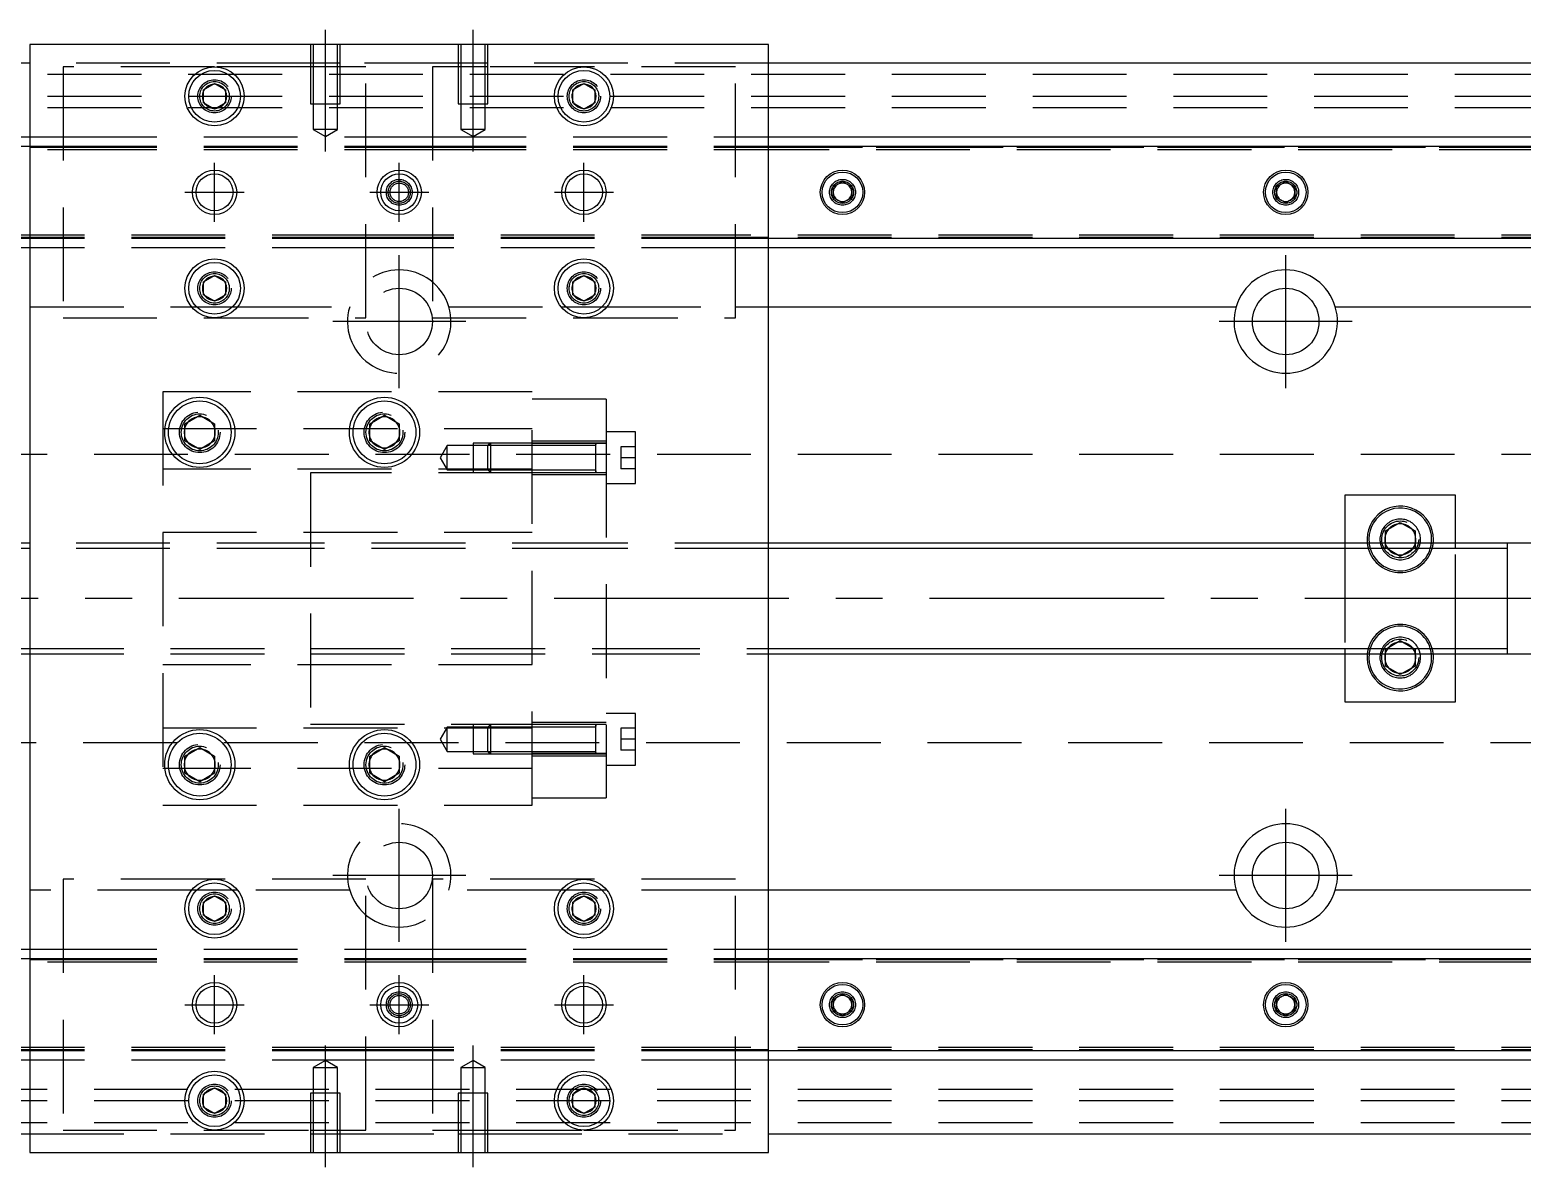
# Model space of a CAD drawing. Extents: x -11 to 602, y -258 to 77.
# Drawn here: x 150 to 352, y -77 to 77 of the extents above; entities that cross this region are included whole.
import ezdxf

# ---------------------------------------------------------------- set-up
doc = ezdxf.new("R2010")
doc.units = 0
doc.linetypes.add('CENTER', pattern=[50.8, 31.75, -6.35, 6.35, -6.35])
doc.linetypes.add('DASHED', pattern=[19.05, 12.7, -6.35])
doc.layers.get('0').update_dxf_attribs({"linetype": 'CONTINUOUS'})
doc.layers.add('CENTER', color=1, linetype='CENTER')

msp = doc.modelspace()

# ---------------------------------------------------------------- linework, layer by layer
at = {"color": 7, "linetype": 'CONTINUOUS'}
for p, q in [((250, 75), (150, 75)), ((150, 75), (150, -75)), ((250, -75), (250, 75)), ((150, 72.5), (0, 72.5)), ((400, 72.5), (250, 72.5)), ((173.5, 68.866026), (175, 69.73205)), ((173.5, 67.133974), (173.5, 68.866026)), ((175, 69.73205), (176.5, 68.866026)), ((176.5, 68.866026), (176.5, 67.133974)), ((223.5, 68.866026), (225, 69.73205)), ((223.5, 67.133974), (223.5, 68.866026)), ((225, 69.73205), (226.5, 68.866026)), ((226.5, 68.866026), (226.5, 67.133974)), ((175, 66.26795), (173.5, 67.133974)), ((176.5, 67.133974), (175, 66.26795)), ((225, 66.26795), (223.5, 67.133974)), ((226.5, 67.133974), (225, 66.26795)), ((0, 62.5), (150, 62.5)), ((0, 61.247728), (150, 61.247728)), ((250, 62.5), (400, 62.5)), ((250, 61.247728), (400, 61.247728)), ((258.75, 55.721688), (260, 56.443376)), ((258.75, 54.278312), (258.75, 55.721688)), ((260, 56.443376), (261.25, 55.721688)), ((261.25, 55.721688), (261.25, 54.278312)), ((318.75, 55.721688), (320, 56.443376)), ((318.75, 54.278312), (318.75, 55.721688)), ((320, 56.443376), (321.25, 55.721688)), ((321.25, 55.721688), (321.25, 54.278312)), ((260, 53.556624), (258.75, 54.278312)), ((261.25, 54.278312), (260, 53.556624)), ((320, 53.556624), (318.75, 54.278312)), ((321.25, 54.278312), (320, 53.556624)), ((150, 48.752272), (0, 48.752272)), ((400, 48.752272), (250, 48.752272)), ((150, 47.5), (0, 47.5)), ((400, 47.5), (250, 47.5)), ((173.5, 42.866026), (175, 43.73205)), ((173.5, 41.133974), (173.5, 42.866026)), ((175, 43.73205), (176.5, 42.866026)), ((176.5, 42.866026), (176.5, 41.133974)), ((223.5, 42.866026), (225, 43.73205)), ((223.5, 41.133974), (223.5, 42.866026)), ((225, 43.73205), (226.5, 42.866026)), ((226.5, 42.866026), (226.5, 41.133974)), ((175, 40.26795), (173.5, 41.133974)), ((176.5, 41.133974), (175, 40.26795)), ((225, 40.26795), (223.5, 41.133974)), ((226.5, 41.133974), (225, 40.26795)), ((250, 39.5), (313.291796, 39.5)), ((326.708204, 39.5), (400, 39.5)), ((171, 23.6547), (173, 24.809402)), ((173, 24.809402), (175, 23.6547)), ((196, 23.6547), (198, 24.809402)), ((198, 24.809402), (200, 23.6547)), ((171, 21.3453), (171, 23.6547)), ((175, 23.6547), (175, 21.3453)), ((196, 21.3453), (196, 23.6547)), ((200, 23.6547), (200, 21.3453)), ((173, 20.190598), (171, 21.3453)), ((175, 21.3453), (173, 20.190598)), ((198, 20.190598), (196, 21.3453)), ((200, 21.3453), (198, 20.190598)), ((218, 20.702558), (212, 20.702558)), ((212, 17.402558), (218, 17.402558)), ((343, 14), (328, 14)), ((328, 14), (328, 7.5)), ((343, 7.5), (343, 14)), ((333.5, 9.1547), (335.5, 10.309402)), ((335.5, 10.309402), (337.5, 9.1547)), ((333.5, 7.5), (333.5, 9.1547)), ((337.5, 9.1547), (337.5, 7.5)), ((150, 7.5), (40.5, 7.5)), ((350, 7.5), (250, 7.5)), ((350, 7.5), (349.995, 7.5)), ((350, -7.500006), (350, 7.500006)), ((350.005, 7.5), (350, 7.5)), ((355, 7.5), (350, 7.5)), ((350, -6.951128), (350, 6.951128)), ((40.5, -7.5), (150, -7.5)), ((250, -7.5), (350, -7.5)), ((328, -7.5), (328, -14)), ((333.5, -9.1547), (333.5, -7.5)), ((337.5, -7.5), (337.5, -9.1547)), ((343, -14), (343, -7.5)), ((349.995, -7.5), (350, -7.5)), ((350, -7.5), (350.005, -7.5)), ((350, -7.5), (355, -7.5)), ((335.5, -10.309402), (333.5, -9.1547)), ((337.5, -9.1547), (335.5, -10.309402)), ((328, -14), (343, -14)), ((218, -17.402558), (212, -17.402558)), ((171, -21.3453), (173, -20.190598)), ((173, -20.190598), (175, -21.3453)), ((196, -21.3453), (198, -20.190598)), ((198, -20.190598), (200, -21.3453)), ((171, -23.6547), (171, -21.3453)), ((175, -21.3453), (175, -23.6547)), ((196, -23.6547), (196, -21.3453)), ((200, -21.3453), (200, -23.6547)), ((212, -20.702558), (218, -20.702558)), ((173, -24.809402), (171, -23.6547)), ((175, -23.6547), (173, -24.809402)), ((198, -24.809402), (196, -23.6547)), ((200, -23.6547), (198, -24.809402)), ((173.5, -41.133974), (175, -40.26795)), ((175, -40.26795), (176.5, -41.133974)), ((223.5, -41.133974), (225, -40.26795)), ((225, -40.26795), (226.5, -41.133974)), ((313.291796, -39.5), (250, -39.5)), ((400, -39.5), (326.708204, -39.5)), ((173.5, -42.866026), (173.5, -41.133974)), ((176.5, -41.133974), (176.5, -42.866026)), ((223.5, -42.866026), (223.5, -41.133974)), ((226.5, -41.133974), (226.5, -42.866026)), ((175, -43.73205), (173.5, -42.866026)), ((176.5, -42.866026), (175, -43.73205)), ((225, -43.73205), (223.5, -42.866026)), ((226.5, -42.866026), (225, -43.73205)), ((0, -47.5), (150, -47.5)), ((250, -47.5), (400, -47.5)), ((0, -48.752272), (150, -48.752272)), ((250, -48.752272), (400, -48.752272)), ((258.75, -54.278312), (260, -53.556624)), ((258.75, -55.721688), (258.75, -54.278312)), ((260, -53.556624), (261.25, -54.278312)), ((261.25, -54.278312), (261.25, -55.721688)), ((318.75, -54.278312), (320, -53.556624)), ((318.75, -55.721688), (318.75, -54.278312)), ((320, -53.556624), (321.25, -54.278312)), ((321.25, -54.278312), (321.25, -55.721688)), ((260, -56.443376), (258.75, -55.721688)), ((261.25, -55.721688), (260, -56.443376)), ((320, -56.443376), (318.75, -55.721688)), ((321.25, -55.721688), (320, -56.443376)), ((150, -61.247728), (0, -61.247728)), ((150, -62.5), (0, -62.5)), ((400, -61.247728), (250, -61.247728)), ((400, -62.5), (250, -62.5)), ((173.5, -67.133974), (175, -66.26795)), ((175, -66.26795), (176.5, -67.133974)), ((223.5, -67.133974), (225, -66.26795)), ((225, -66.26795), (226.5, -67.133974)), ((173.5, -68.866026), (173.5, -67.133974)), ((176.5, -67.133974), (176.5, -68.866026)), ((223.5, -68.866026), (223.5, -67.133974)), ((226.5, -67.133974), (226.5, -68.866026)), ((175, -69.73205), (173.5, -68.866026)), ((176.5, -68.866026), (175, -69.73205)), ((225, -69.73205), (223.5, -68.866026)), ((226.5, -68.866026), (225, -69.73205)), ((0, -72.5), (150, -72.5)), ((250, -72.5), (400, -72.5)), ((150, -75), (250, -75))]:
    msp.add_line(p, q, dxfattribs=at)
at = {"color": 3, "linetype": 'DASHED'}
for p, q in [((188.000006, 75), (188.000006, 67)), ((188.35, 75), (188.35, 67)), ((191.65, 67), (191.65, 75)), ((191.999994, 67), (191.999994, 75)), ((208.000006, 75), (208.000006, 67)), ((208.35, 75), (208.35, 67)), ((211.65, 67), (211.65, 75)), ((211.999994, 67), (211.999994, 75)), ((0, 71), (400, 71)), ((188.000006, 72.5), (150, 72.5)), ((154.5, 72), (154.5, 38)), ((175, 72), (154.5, 72)), ((188.000006, 72), (175, 72)), ((191.999994, 72.5), (188.000006, 72.5)), ((191.999994, 72), (188.000006, 72)), ((208.000006, 72.5), (191.999994, 72.5)), ((195.5, 72), (191.999994, 72)), ((195.5, 38), (195.5, 72)), ((204.5, 72), (204.5, 38)), ((208.000006, 72), (204.5, 72)), ((211.999994, 72.5), (208.000006, 72.5)), ((211.999994, 72), (208.000006, 72)), ((250, 72.5), (211.999994, 72.5)), ((225, 72), (211.999994, 72)), ((245.5, 72), (225, 72)), ((245.5, 38), (245.5, 72)), ((0, 68), (400, 68)), ((176.973226, 68.326156), (177, 68)), ((188.000006, 67), (191.999994, 67)), ((188.35, 67), (188.35, 63.5)), ((191.65, 63.5), (191.65, 67)), ((208.000006, 67), (211.999994, 67)), ((208.35, 67), (208.35, 63.5)), ((211.65, 63.5), (211.65, 67)), ((226.973226, 68.326156), (227, 68)), ((0, 66.5), (400, 66.5)), ((191.65, 63.5), (188.35, 63.5)), ((188.35, 63.5), (190, 62.547372)), ((190, 62.547372), (191.65, 63.5)), ((211.65, 63.5), (208.35, 63.5)), ((208.35, 63.5), (210, 62.547372)), ((210, 62.547372), (211.65, 63.5)), ((0, 61.1147), (150, 61.1147)), ((0, 61.1), (154.5, 61.1)), ((0, 60.8), (154.5, 60.8)), ((150, 62.5), (154.5, 62.5)), ((150, 61.247728), (154.5, 61.247728)), ((150, 61.1147), (154.5, 61.1147)), ((154.5, 62.5), (195.5, 62.5)), ((154.5, 61.247728), (195.5, 61.247728)), ((154.5, 61.1147), (195.5, 61.1147)), ((154.5, 61.1), (195.5, 61.1)), ((154.5, 60.8), (195.5, 60.8)), ((195.5, 62.5), (204.5, 62.5)), ((195.5, 61.247728), (204.5, 61.247728)), ((195.5, 61.1147), (204.5, 61.1147)), ((195.5, 61.1), (204.5, 61.1)), ((195.5, 60.8), (204.5, 60.8)), ((204.5, 62.5), (245.5, 62.5)), ((204.5, 61.247728), (245.5, 61.247728)), ((204.5, 61.1147), (245.5, 61.1147)), ((204.5, 61.1), (245.5, 61.1)), ((204.5, 60.8), (245.5, 60.8)), ((245.5, 62.5), (250, 62.5)), ((245.5, 61.247728), (250, 61.247728)), ((245.5, 61.1147), (250, 61.1147)), ((245.5, 61.1), (400, 61.1)), ((245.5, 60.8), (400, 60.8)), ((250, 61.1147), (400, 61.1147)), ((261.477374, 55.25955), (261.5, 55)), ((321.477374, 55.25955), (321.5, 55)), ((154.5, 49.2), (0, 49.2)), ((154.5, 48.9), (0, 48.9)), ((150, 48.8853), (0, 48.8853)), ((154.5, 48.8853), (150, 48.8853)), ((154.5, 48.752272), (150, 48.752272)), ((195.5, 49.2), (154.5, 49.2)), ((195.5, 48.9), (154.5, 48.9)), ((195.5, 48.8853), (154.5, 48.8853)), ((195.5, 48.752272), (154.5, 48.752272)), ((204.5, 49.2), (195.5, 49.2)), ((204.5, 48.9), (195.5, 48.9)), ((204.5, 48.8853), (195.5, 48.8853)), ((204.5, 48.752272), (195.5, 48.752272)), ((245.5, 49.2), (204.5, 49.2)), ((245.5, 48.9), (204.5, 48.9)), ((245.5, 48.8853), (204.5, 48.8853)), ((245.5, 48.752272), (204.5, 48.752272)), ((400, 49.2), (245.5, 49.2)), ((400, 48.9), (245.5, 48.9)), ((250, 48.8853), (245.5, 48.8853)), ((250, 48.752272), (245.5, 48.752272)), ((400, 48.8853), (250, 48.8853)), ((154.5, 47.5), (150, 47.5)), ((195.5, 47.5), (154.5, 47.5)), ((204.5, 47.5), (195.5, 47.5)), ((245.5, 47.5), (204.5, 47.5)), ((250, 47.5), (245.5, 47.5)), ((176.973226, 42.326156), (177, 42)), ((223, 42), (223.030168, 42.346066)), ((150, 39.5), (171.877502, 39.5)), ((171.877502, 39.5), (172.55051, 39.5)), ((172.55051, 39.5), (177.44949, 39.5)), ((177.44949, 39.5), (178.122498, 39.5)), ((178.122498, 39.5), (193.291796, 39.5)), ((206.708204, 39.5), (221.877502, 39.5)), ((221.877502, 39.5), (222.55051, 39.5)), ((222.55051, 39.5), (227.44949, 39.5)), ((227.44949, 39.5), (228.122498, 39.5)), ((228.122498, 39.5), (245.5, 39.5)), ((245.5, 39.5), (250, 39.5)), ((154.5, 38), (175, 38)), ((175, 38), (195.5, 38)), ((204.5, 38), (225, 38)), ((225, 38), (245.5, 38)), ((168, 28), (168, -28)), ((218, 28), (168, 28)), ((218, -28), (218, 28)), ((228, 27), (218, 27)), ((228, 27), (228, 20.976176)), ((168, 23), (218, 23)), ((175.483582, 22.786038), (175.5, 22.5)), ((200.483582, 22.786038), (200.5, 22.5)), ((232, 22.552558), (228, 22.552558)), ((232, 15.552558), (232, 22.552558)), ((206.5, 20.702558), (205.547372, 19.052558)), ((206.5, 17.402558), (206.5, 20.702558)), ((210, 20.702558), (206.5, 20.702558)), ((210, 21.052554), (210, 17.052564)), ((212.35, 21.052554), (210, 21.052554)), ((212, 20.702558), (210, 20.702558)), ((212.35, 21.052558), (212, 20.702558)), ((212, 17.402558), (212, 20.702558)), ((218, 20.702558), (212, 20.702558)), ((212.35, 21.052558), (212.35, 17.052558)), ((218, 21.052554), (212.35, 21.052554)), ((228, 21.302558), (218, 21.302558)), ((226.605, 21.052558), (218, 21.052556)), ((228, 20.976176), (218, 20.976176)), ((226.6, 20.702558), (218, 20.702558)), ((228, 21.052558), (226.595, 21.052558)), ((226.6, 17.052554), (226.6, 21.052564)), ((226.6, 17.052554), (226.6, 21.052564)), ((226.6, 20.702558), (226.6, 21.052564)), ((226.6, 20.836098), (226.6, 21.052558)), ((226.6, 21.052558), (226.6, 20.835892)), ((226.6, 17.26902), (226.6, 20.836098)), ((226.6, 17.402558), (226.6, 20.702558)), ((228, 20.976176), (228, -20.976176)), ((230, 20.552558), (230, 19.052558)), ((232, 20.552558), (230, 20.552558)), ((400, 19.5), (61.969694, 19.5)), ((205.547372, 19.052558), (206.5, 17.402558)), ((232, 19.052558), (230, 19.052558)), ((230, 19.052558), (230, 17.552558)), ((218, 17.5), (168, 17.5)), ((188, 17), (188, -17)), ((218, 17), (188, 17)), ((206.5, 17.402558), (210, 17.402558)), ((210, 17.402558), (212, 17.402558)), ((210, 17.052564), (212.35, 17.052564)), ((212, 17.402558), (212.35, 17.052558)), ((212, 17.402558), (218, 17.402558)), ((212.35, 17.052564), (218, 17.052564)), ((218, 17.402558), (226.6, 17.402558)), ((218, 17.052562), (226.605, 17.052558)), ((218, 16.802558), (228, 16.802558)), ((226.595, 17.052558), (228, 17.052558)), ((226.6, 17.052554), (226.6, 17.402558)), ((226.6, 17.269268), (226.6, 17.052558)), ((226.6, 17.052558), (226.6, 17.26902)), ((232, 17.552558), (230, 17.552558)), ((228, 15.552558), (232, 15.552558)), ((168, 9), (218, 9)), ((333, 8), (333.018502, 8.303588)), ((188, 7.5), (150, 7.5)), ((188, 6.75), (150, 6.75)), ((228, 7.5), (188, 7.5)), ((228, 6.75), (188, 6.75)), ((250, 7.5), (228, 7.5)), ((250, 6.75), (228, 6.75)), ((328, 7.5), (328, 6.75)), ((328, 6.75), (328, -6.75)), ((333.5, 6.8453), (333.5, 7.5)), ((333.665064, 6.75), (333.5, 6.8453)), ((335.5, 5.690598), (333.665064, 6.75)), ((337.334936, 6.75), (335.5, 5.690598)), ((337.5, 6.8453), (337.334936, 6.75)), ((337.5, 7.5), (337.5, 6.8453)), ((343, 6.75), (343, 7.5)), ((343, -6.75), (343, 6.75)), ((350, 6.951128), (350, 7.5)), ((333.665064, -6.75), (335.5, -5.690598)), ((335.5, -5.690598), (337.334936, -6.75)), ((150, -6.75), (188, -6.75)), ((150, -7.5), (188, -7.5)), ((188, -6.75), (228, -6.75)), ((188, -7.5), (228, -7.5)), ((228, -6.75), (250, -6.75)), ((228, -7.5), (250, -7.5)), ((328, -6.75), (328, -7.5)), ((333, -8), (333.018502, -7.696412)), ((333.5, -6.8453), (333.665064, -6.75)), ((333.5, -7.5), (333.5, -6.8453)), ((337.334936, -6.75), (337.5, -6.8453)), ((337.5, -6.8453), (337.5, -7.5)), ((343, -7.5), (343, -6.75)), ((350, -7.5), (350, -6.951128)), ((218, -9), (168, -9)), ((232, -15.552558), (228, -15.552558)), ((232, -22.552558), (232, -15.552558)), ((168, -17.5), (218, -17.5)), ((188, -17), (218, -17)), ((206.5, -17.402558), (205.547372, -19.052558)), ((206.5, -20.702558), (206.5, -17.402558)), ((210, -17.402558), (206.5, -17.402558)), ((210, -17.052564), (210, -21.052554)), ((212.35, -17.052564), (210, -17.052564)), ((212, -17.402558), (210, -17.402558)), ((212.35, -17.052558), (212, -17.402558)), ((212, -20.702558), (212, -17.402558)), ((218, -17.402558), (212, -17.402558)), ((212.35, -17.052558), (212.35, -21.052558)), ((218, -17.052564), (212.35, -17.052564)), ((228, -16.802558), (218, -16.802558)), ((226.605, -17.052558), (218, -17.052562)), ((226.6, -17.402558), (218, -17.402558)), ((228, -17.052558), (226.595, -17.052558)), ((226.6, -21.052564), (226.6, -17.052554)), ((226.6, -17.402558), (226.6, -17.052554)), ((226.6, -17.26902), (226.6, -17.052558)), ((226.6, -17.052558), (226.6, -17.269226)), ((226.6, -20.836098), (226.6, -17.26902)), ((226.6, -20.702558), (226.6, -17.402558)), ((230, -17.552558), (230, -19.052558)), ((232, -17.552558), (230, -17.552558)), ((61.969694, -19.5), (400, -19.5)), ((205.547372, -19.052558), (206.5, -20.702558)), ((232, -19.052558), (230, -19.052558)), ((230, -19.052558), (230, -20.552558)), ((175.483582, -22.213962), (175.5, -22.5)), ((200.483582, -22.213962), (200.5, -22.5)), ((206.5, -20.702558), (210, -20.702558)), ((210, -20.702558), (212, -20.702558)), ((210, -21.052554), (212.35, -21.052554)), ((212, -20.702558), (212.35, -21.052558)), ((212, -20.702558), (218, -20.702558)), ((212.35, -21.052554), (218, -21.052554)), ((218, -20.702558), (226.6, -20.702558)), ((228, -20.976176), (218, -20.976176)), ((228, -20.976176), (218, -20.976176)), ((218, -21.052556), (226.605, -21.052558)), ((218, -21.302558), (228, -21.302558)), ((226.595, -21.052558), (228, -21.052558)), ((226.6, -21.052564), (226.6, -20.702558)), ((226.6, -20.83585), (226.6, -21.052558)), ((226.6, -21.052558), (226.6, -20.836098)), ((228, -20.976176), (228, -27)), ((232, -20.552558), (230, -20.552558)), ((218, -23), (168, -23)), ((228, -22.552558), (232, -22.552558)), ((168, -28), (218, -28)), ((218, -27), (228, -27)), ((154.5, -38), (154.5, -72)), ((175, -38), (154.5, -38)), ((195.5, -38), (175, -38)), ((195.5, -72), (195.5, -38)), ((225, -38), (204.5, -38)), ((204.5, -38), (204.5, -72)), ((245.5, -38), (225, -38)), ((245.5, -72), (245.5, -38)), ((171.877502, -39.5), (150, -39.5)), ((172.55051, -39.5), (171.877502, -39.5)), ((177.44949, -39.5), (172.55051, -39.5)), ((178.122498, -39.5), (177.44949, -39.5)), ((193.291796, -39.5), (178.122498, -39.5)), ((221.877502, -39.5), (206.708204, -39.5)), ((222.55051, -39.5), (221.877502, -39.5)), ((227.44949, -39.5), (222.55051, -39.5)), ((228.122498, -39.5), (227.44949, -39.5)), ((245.5, -39.5), (228.122498, -39.5)), ((250, -39.5), (245.5, -39.5)), ((176.973226, -41.673844), (177, -42)), ((226.973226, -41.673844), (227, -42)), ((150, -47.5), (154.5, -47.5)), ((154.5, -47.5), (195.5, -47.5)), ((195.5, -47.5), (204.5, -47.5)), ((204.5, -47.5), (245.5, -47.5)), ((245.5, -47.5), (250, -47.5)), ((0, -48.8853), (150, -48.8853)), ((0, -48.9), (154.5, -48.9)), ((0, -49.2), (154.5, -49.2)), ((150, -48.752272), (154.5, -48.752272)), ((150, -48.8853), (154.5, -48.8853)), ((154.5, -48.752272), (195.5, -48.752272)), ((154.5, -48.8853), (195.5, -48.8853)), ((154.5, -48.9), (195.5, -48.9)), ((154.5, -49.2), (195.5, -49.2)), ((195.5, -48.752272), (204.5, -48.752272)), ((195.5, -48.8853), (204.5, -48.8853)), ((195.5, -48.9), (204.5, -48.9)), ((195.5, -49.2), (204.5, -49.2)), ((204.5, -48.752272), (245.5, -48.752272)), ((204.5, -48.8853), (245.5, -48.8853)), ((204.5, -48.9), (245.5, -48.9)), ((204.5, -49.2), (245.5, -49.2)), ((245.5, -48.752272), (250, -48.752272)), ((245.5, -48.8853), (250, -48.8853)), ((245.5, -48.9), (400, -48.9)), ((245.5, -49.2), (400, -49.2)), ((250, -48.8853), (400, -48.8853)), ((261.477374, -54.74045), (261.5, -55)), ((321.477374, -54.74045), (321.5, -55)), ((154.5, -60.8), (0, -60.8)), ((154.5, -61.1), (0, -61.1)), ((150, -61.1147), (0, -61.1147)), ((154.5, -61.1147), (150, -61.1147)), ((154.5, -61.247728), (150, -61.247728)), ((154.5, -62.5), (150, -62.5)), ((195.5, -60.8), (154.5, -60.8)), ((195.5, -61.1), (154.5, -61.1)), ((195.5, -61.1147), (154.5, -61.1147)), ((195.5, -61.247728), (154.5, -61.247728)), ((195.5, -62.5), (154.5, -62.5)), ((190, -62.547372), (188.35, -63.5)), ((191.65, -63.5), (190, -62.547372)), ((204.5, -60.8), (195.5, -60.8)), ((204.5, -61.1), (195.5, -61.1)), ((204.5, -61.1147), (195.5, -61.1147)), ((204.5, -61.247728), (195.5, -61.247728)), ((204.5, -62.5), (195.5, -62.5)), ((245.5, -60.8), (204.5, -60.8)), ((245.5, -61.1), (204.5, -61.1)), ((245.5, -61.1147), (204.5, -61.1147)), ((245.5, -61.247728), (204.5, -61.247728)), ((245.5, -62.5), (204.5, -62.5)), ((210, -62.547372), (208.35, -63.5)), ((211.65, -63.5), (210, -62.547372)), ((400, -60.8), (245.5, -60.8)), ((400, -61.1), (245.5, -61.1)), ((250, -61.1147), (245.5, -61.1147)), ((250, -61.247728), (245.5, -61.247728)), ((250, -62.5), (245.5, -62.5)), ((400, -61.1147), (250, -61.1147)), ((188.35, -63.5), (190, -63.5)), ((188.35, -63.5), (188.35, -67)), ((190, -63.5), (191.65, -63.5)), ((191.65, -67), (191.65, -63.5)), ((208.35, -63.5), (210, -63.5)), ((208.35, -63.5), (208.35, -67)), ((210, -63.5), (211.65, -63.5)), ((211.65, -67), (211.65, -63.5)), ((400, -66.5), (0, -66.5)), ((400, -68), (0, -68)), ((176.973226, -67.673844), (177, -68)), ((191.999994, -67), (188.000006, -67)), ((188.000006, -67), (188.000006, -75)), ((188.35, -67), (188.35, -75)), ((191.65, -75), (191.65, -67)), ((191.999994, -75), (191.999994, -67)), ((211.999994, -67), (208.000006, -67)), ((208.000006, -67), (208.000006, -75)), ((208.35, -67), (208.35, -75)), ((211.65, -75), (211.65, -67)), ((211.999994, -75), (211.999994, -67)), ((226.973226, -67.673844), (227, -68)), ((400, -71), (0, -71)), ((150, -72.5), (188.000006, -72.5)), ((154.5, -72), (175, -72)), ((175, -72), (188.000006, -72)), ((188.000006, -72), (191.999994, -72)), ((188.000006, -72.5), (191.999994, -72.5)), ((191.999994, -72), (195.5, -72)), ((191.999994, -72.5), (208.000006, -72.5)), ((204.5, -72), (208.000006, -72)), ((208.000006, -72), (211.999994, -72)), ((208.000006, -72.5), (211.999994, -72.5)), ((211.999994, -72), (225, -72)), ((211.999994, -72.5), (250, -72.5)), ((225, -72), (245.5, -72))]:
    msp.add_line(p, q, dxfattribs=at)
at = {"color": 3, "linetype": 'CONTINUOUS'}
for p, q in [((150, 6.75), (40.5, 6.75)), ((350, 6.75), (250, 6.75)), ((40.5, -6.75), (150, -6.75)), ((250, -6.75), (350, -6.75))]:
    msp.add_line(p, q, dxfattribs=at)
at = {"color": 7, "linetype": 'CONTINUOUS'}
for centre, radius in [((175, 68), 4), ((175, 68), 3.5), ((225, 68), 4), ((225, 68), 3.5), ((175, 55), 2.5), ((200, 55), 3), ((200, 55), 2.5), ((225, 55), 2.5), ((260, 55), 3), ((260, 55), 2.75), ((320, 55), 3), ((320, 55), 2.75), ((175, 42), 4), ((175, 42), 3.5), ((225, 42), 4), ((225, 42), 3.5), ((320, 37.5), 4.5), ((173, 22.5), 4.75), ((173, 22.5), 4.25), ((198, 22.5), 4.75), ((198, 22.5), 4.25), ((173, -22.5), 4.75), ((198, -22.5), 4.75), ((173, -22.5), 4.25), ((198, -22.5), 4.25), ((320, -37.5), 4.5), ((175, -42), 4), ((225, -42), 4), ((175, -42), 3.5), ((225, -42), 3.5), ((175, -55), 2.5), ((200, -55), 3), ((200, -55), 2.5), ((225, -55), 2.5), ((260, -55), 3), ((260, -55), 2.75), ((320, -55), 3), ((320, -55), 2.75), ((175, -68), 4), ((175, -68), 3.5), ((225, -68), 4), ((225, -68), 3.5)]:
    msp.add_circle(centre, radius, dxfattribs=at)
at = {"color": 3, "linetype": 'DASHED'}
for centre, radius in [((175, 68), 2.25), ((175, 68), 2), ((225, 68), 2.25), ((225, 68), 2), ((200, 55), 1.75), ((260, 55), 1.75), ((320, 55), 1.75), ((200, 55), 1.5), ((200, 55), 1.25), ((260, 55), 1.5), ((320, 55), 1.5), ((175, 42), 2.25), ((175, 42), 2), ((225, 42), 2.25), ((225, 42), 2), ((200, 37.5), 4.5), ((173, 22.5), 2.75), ((173, 22.5), 2.5), ((198, 22.5), 2.75), ((198, 22.5), 2.5), ((335.5, 8), 2.5), ((335.5, -8), 2.5), ((173, -22.5), 2.75), ((173, -22.5), 2.5), ((198, -22.5), 2.75), ((198, -22.5), 2.5), ((200, -37.5), 4.5), ((175, -42), 2.25), ((175, -42), 2), ((225, -42), 2.25), ((225, -42), 2), ((200, -55), 1.75), ((200, -55), 1.5), ((200, -55), 1.25), ((260, -55), 1.75), ((260, -55), 1.5), ((320, -55), 1.75), ((320, -55), 1.5), ((175, -68), 2.25), ((175, -68), 2), ((225, -68), 2.25), ((225, -68), 2)]:
    msp.add_circle(centre, radius, dxfattribs=at)
at = {"color": 3, "linetype": 'CONTINUOUS'}
for centre in [(175, 55), (225, 55), (175, -55), (225, -55)]:
    msp.add_circle(centre, 3, dxfattribs=at)
at = {"color": 7, "linetype": 'CONTINUOUS'}
for centre, radius, start, end in [((175, 68), 1.65, 155.380023, 180), ((175, 68), 1.65, 144.619977, 155.380023), ((175, 68), 1.65, 95.380023, 144.619977), ((175, 68), 1.65, 84.619977, 95.380023), ((175, 68), 1.65, 35.380023, 84.619977), ((175, 68), 1.65, 24.619977, 35.380023), ((175, 68), 1.65, 335.380023, 24.619977), ((225, 68), 1.65, 155.380023, 180), ((225, 68), 1.65, 144.619977, 155.380023), ((225, 68), 1.65, 95.380023, 144.619977), ((225, 68), 1.65, 84.619977, 95.380023), ((225, 68), 1.65, 35.380023, 84.619977), ((225, 68), 1.65, 24.619977, 35.380023), ((225, 68), 1.65, 335.380023, 24.619977), ((175, 68), 1.65, 180, 204.619977), ((175, 68), 1.65, 204.619977, 215.380023), ((175, 68), 1.65, 215.380023, 264.619977), ((175, 68), 1.65, 275.380023, 324.619977), ((175, 68), 1.65, 324.619977, 335.380023), ((225, 68), 1.65, 180, 204.619977), ((225, 68), 1.65, 204.619977, 215.380023), ((225, 68), 1.65, 215.380023, 264.619977), ((225, 68), 1.65, 275.380023, 324.619977), ((225, 68), 1.65, 324.619977, 335.380023), ((175, 68), 1.65, 264.619977, 275.380023), ((225, 68), 1.65, 264.619977, 275.380023), ((260, 55), 1.25, 120, 180), ((260, 55), 1.25, 180, 240), ((260, 55), 1.25, 60, 120), ((260, 55), 1.25, 0, 60), ((260, 55), 1.25, 300, 0), ((320, 55), 1.25, 120, 180), ((320, 55), 1.25, 180, 240), ((320, 55), 1.25, 60, 120), ((320, 55), 1.25, 0, 60), ((320, 55), 1.25, 300, 0), ((260, 55), 1.25, 240, 300), ((320, 55), 1.25, 240, 300), ((320, 37.5), 7, 16.60155, 163.39845), ((175, 42), 1.65, 155.380023, 180), ((175, 42), 1.65, 144.619977, 155.380023), ((175, 42), 1.65, 95.380023, 144.619977), ((175, 42), 1.65, 84.619977, 95.380023), ((175, 42), 1.65, 35.380023, 84.619977), ((175, 42), 1.65, 24.619977, 35.380023), ((175, 42), 1.65, 335.380023, 24.619977), ((225, 42), 1.65, 155.380023, 180), ((225, 42), 1.65, 144.619977, 155.380023), ((225, 42), 1.65, 95.380023, 144.619977), ((225, 42), 1.65, 84.619977, 95.380023), ((225, 42), 1.65, 35.380023, 84.619977), ((225, 42), 1.65, 24.619977, 35.380023), ((225, 42), 1.65, 335.380023, 24.619977), ((175, 42), 1.65, 180, 204.619977), ((175, 42), 1.65, 204.619977, 215.380023), ((175, 42), 1.65, 215.380023, 264.619977), ((175, 42), 1.65, 275.380023, 324.619977), ((175, 42), 1.65, 324.619977, 335.380023), ((225, 42), 1.65, 180, 204.619977), ((225, 42), 1.65, 204.619977, 215.380023), ((225, 42), 1.65, 215.380023, 264.619977), ((225, 42), 1.65, 275.380023, 324.619977), ((225, 42), 1.65, 324.619977, 335.380023), ((175, 42), 1.65, 264.619977, 275.380023), ((225, 42), 1.65, 264.619977, 275.380023), ((320, 37.5), 7, 163.39845, 16.60155), ((173, 22.5), 2.1, 102.24721, 137.75279), ((173, 22.5), 2.1, 77.75279, 102.24721), ((173, 22.5), 2.1, 42.24721, 77.75279), ((198, 22.5), 2.1, 102.24721, 137.75279), ((198, 22.5), 2.1, 77.75279, 102.24721), ((198, 22.5), 2.1, 42.24721, 77.75279), ((173, 22.5), 2.1, 162.24721, 180), ((173, 22.5), 2.1, 180, 197.75279), ((173, 22.5), 2.1, 137.75279, 162.24721), ((173, 22.5), 2.1, 17.75279, 42.24721), ((173, 22.5), 2.1, 342.24721, 17.75279), ((198, 22.5), 2.1, 162.24721, 180), ((198, 22.5), 2.1, 180, 197.75279), ((198, 22.5), 2.1, 137.75279, 162.24721), ((198, 22.5), 2.1, 17.75279, 42.24721), ((198, 22.5), 2.1, 342.24721, 17.75279), ((173, 22.5), 2.1, 197.75279, 222.24721), ((173, 22.5), 2.1, 222.24721, 257.75279), ((173, 22.5), 2.1, 257.75279, 282.24721), ((173, 22.5), 2.1, 282.24721, 317.75279), ((173, 22.5), 2.1, 317.75279, 342.24721), ((198, 22.5), 2.1, 197.75279, 222.24721), ((198, 22.5), 2.1, 222.24721, 257.75279), ((198, 22.5), 2.1, 257.75279, 282.24721), ((198, 22.5), 2.1, 282.24721, 317.75279), ((198, 22.5), 2.1, 317.75279, 342.24721), ((335.5, 8), 4.5, 0, 186.37937), ((335.5, 8), 4.25, 0, 186.756327), ((335.5, 8), 2.1, 162.24721, 180), ((335.5, 8), 2.1, 137.75279, 162.24721), ((335.5, 8), 2.1, 102.24721, 137.75279), ((335.5, 8), 2.1, 77.75279, 102.24721), ((335.5, 8), 2.1, 42.24721, 77.75279), ((335.5, 8), 2.1, 17.75279, 42.24721), ((335.5, 8), 2.1, 346.225853, 17.75279), ((335.5, 8), 2.1, 180, 193.774147), ((335.5, 8), 2.1, 193.774147, 197.75279), ((335.5, 8), 2.1, 197.75279, 216.529607), ((335.5, 8), 2.1, 216.529607, 222.24721), ((335.5, 8), 2.1, 222.24721, 257.75279), ((335.5, 8), 2.1, 282.24721, 317.75279), ((335.5, 8), 2.1, 317.75279, 323.470393), ((335.5, 8), 2.1, 323.470393, 342.24721), ((335.5, 8), 2.1, 342.24721, 346.225853), ((335.5, 8), 4.25, 353.243673, 0), ((335.5, 8), 4.5, 353.62063, 0), ((335.5, 8), 2.1, 257.75279, 282.24721), ((335.5, -8), 2.1, 102.24721, 137.75279), ((335.5, -8), 2.1, 77.75279, 102.24721), ((335.5, -8), 2.1, 42.24721, 77.75279), ((335.5, -8), 4.5, 173.62063, 0), ((335.5, -8), 4.25, 173.243673, 0), ((335.5, -8), 2.1, 166.225853, 180), ((335.5, -8), 2.1, 180, 197.75279), ((335.5, -8), 2.1, 162.24721, 166.225853), ((335.5, -8), 2.1, 143.470393, 162.24721), ((335.5, -8), 2.1, 137.75279, 143.470393), ((335.5, -8), 2.1, 36.529607, 42.24721), ((335.5, -8), 2.1, 17.75279, 36.529607), ((335.5, -8), 2.1, 13.774147, 17.75279), ((335.5, -8), 2.1, 342.24721, 13.774147), ((335.5, -8), 4.25, 0, 6.756327), ((335.5, -8), 4.5, 0, 6.37937), ((335.5, -8), 2.1, 197.75279, 222.24721), ((335.5, -8), 2.1, 222.24721, 257.75279), ((335.5, -8), 2.1, 257.75279, 282.24721), ((335.5, -8), 2.1, 282.24721, 317.75279), ((335.5, -8), 2.1, 317.75279, 342.24721), ((173, -22.5), 2.1, 162.24721, 180), ((173, -22.5), 2.1, 137.75279, 162.24721), ((173, -22.5), 2.1, 102.24721, 137.75279), ((173, -22.5), 2.1, 77.75279, 102.24721), ((173, -22.5), 2.1, 42.24721, 77.75279), ((173, -22.5), 2.1, 17.75279, 42.24721), ((173, -22.5), 2.1, 342.24721, 17.75279), ((198, -22.5), 2.1, 162.24721, 180), ((198, -22.5), 2.1, 137.75279, 162.24721), ((198, -22.5), 2.1, 102.24721, 137.75279), ((198, -22.5), 2.1, 77.75279, 102.24721), ((198, -22.5), 2.1, 42.24721, 77.75279), ((198, -22.5), 2.1, 17.75279, 42.24721), ((198, -22.5), 2.1, 342.24721, 17.75279), ((173, -22.5), 2.1, 180, 197.75279), ((173, -22.5), 2.1, 197.75279, 222.24721), ((173, -22.5), 2.1, 222.24721, 257.75279), ((173, -22.5), 2.1, 282.24721, 317.75279), ((173, -22.5), 2.1, 317.75279, 342.24721), ((198, -22.5), 2.1, 180, 197.75279), ((198, -22.5), 2.1, 197.75279, 222.24721), ((198, -22.5), 2.1, 222.24721, 257.75279), ((198, -22.5), 2.1, 282.24721, 317.75279), ((198, -22.5), 2.1, 317.75279, 342.24721), ((173, -22.5), 2.1, 257.75279, 282.24721), ((198, -22.5), 2.1, 257.75279, 282.24721), ((320, -37.5), 7, 343.39845, 196.60155), ((175, -42), 1.65, 95.380023, 144.619977), ((175, -42), 1.65, 84.619977, 95.380023), ((175, -42), 1.65, 35.380023, 84.619977), ((225, -42), 1.65, 95.380023, 144.619977), ((225, -42), 1.65, 84.619977, 95.380023), ((225, -42), 1.65, 35.380023, 84.619977), ((320, -37.5), 7, 196.60155, 343.39845), ((175, -42), 1.65, 155.380023, 180), ((175, -42), 1.65, 180, 204.619977), ((175, -42), 1.65, 144.619977, 155.380023), ((175, -42), 1.65, 24.619977, 35.380023), ((175, -42), 1.65, 335.380023, 24.619977), ((225, -42), 1.65, 155.380023, 180), ((225, -42), 1.65, 180, 204.619977), ((225, -42), 1.65, 144.619977, 155.380023), ((225, -42), 1.65, 24.619977, 35.380023), ((225, -42), 1.65, 335.380023, 24.619977), ((175, -42), 1.65, 204.619977, 215.380023), ((175, -42), 1.65, 215.380023, 264.619977), ((175, -42), 1.65, 264.619977, 275.380023), ((175, -42), 1.65, 275.380023, 324.619977), ((175, -42), 1.65, 324.619977, 335.380023), ((225, -42), 1.65, 204.619977, 215.380023), ((225, -42), 1.65, 215.380023, 264.619977), ((225, -42), 1.65, 264.619977, 275.380023), ((225, -42), 1.65, 275.380023, 324.619977), ((225, -42), 1.65, 324.619977, 335.380023), ((260, -55), 1.25, 120, 180), ((260, -55), 1.25, 60, 120), ((260, -55), 1.25, 0, 60), ((320, -55), 1.25, 120, 180), ((320, -55), 1.25, 60, 120), ((320, -55), 1.25, 0, 60), ((260, -55), 1.25, 180, 240), ((260, -55), 1.25, 240, 300), ((260, -55), 1.25, 300, 0), ((320, -55), 1.25, 180, 240), ((320, -55), 1.25, 240, 300), ((320, -55), 1.25, 300, 0), ((175, -68), 1.65, 95.380023, 144.619977), ((175, -68), 1.65, 84.619977, 95.380023), ((175, -68), 1.65, 35.380023, 84.619977), ((225, -68), 1.65, 95.380023, 144.619977), ((225, -68), 1.65, 84.619977, 95.380023), ((225, -68), 1.65, 35.380023, 84.619977), ((175, -68), 1.65, 155.380023, 180), ((175, -68), 1.65, 180, 204.619977), ((175, -68), 1.65, 144.619977, 155.380023), ((175, -68), 1.65, 24.619977, 35.380023), ((175, -68), 1.65, 335.380023, 24.619977), ((225, -68), 1.65, 155.380023, 180), ((225, -68), 1.65, 180, 204.619977), ((225, -68), 1.65, 144.619977, 155.380023), ((225, -68), 1.65, 24.619977, 35.380023), ((225, -68), 1.65, 335.380023, 24.619977), ((175, -68), 1.65, 204.619977, 215.380023), ((175, -68), 1.65, 215.380023, 264.619977), ((175, -68), 1.65, 264.619977, 275.380023), ((175, -68), 1.65, 275.380023, 324.619977), ((175, -68), 1.65, 324.619977, 335.380023), ((225, -68), 1.65, 204.619977, 215.380023), ((225, -68), 1.65, 215.380023, 264.619977), ((225, -68), 1.65, 264.619977, 275.380023), ((225, -68), 1.65, 275.380023, 324.619977), ((225, -68), 1.65, 324.619977, 335.380023)]:
    msp.add_arc(centre, radius, start, end, dxfattribs=at)
at = {"color": 3, "linetype": 'DASHED'}
for centre, radius, start, end in [((200, 37.5), 7, 16.60155, 163.39845), ((200, 37.5), 7, 163.39845, 16.60155), ((335.5, 8), 2.75, 349.524318, 180), ((335.5, 8), 4.5, 186.37937, 196.12762), ((335.5, 8), 4.5, 196.12762, 343.87238), ((335.5, 8), 4.25, 186.756327, 197.104635), ((335.5, 8), 4.25, 197.104635, 342.895365), ((335.5, 8), 2.75, 180, 190.475682), ((335.5, 8), 2.75, 190.475682, 207.035692), ((335.5, 8), 2.75, 207.035692, 332.964308), ((335.5, 8), 2.75, 332.964308, 349.524318), ((335.5, 8), 4.25, 342.895365, 353.243673), ((335.5, 8), 4.5, 343.87238, 353.62063), ((335.5, -8), 4.5, 16.12762, 163.87238), ((335.5, -8), 4.25, 17.104635, 162.895365), ((335.5, -8), 2.75, 27.035692, 152.964308), ((335.5, -8), 4.5, 163.87238, 173.62063), ((335.5, -8), 4.25, 162.895365, 173.243673), ((335.5, -8), 2.75, 180, 10.475682), ((335.5, -8), 2.75, 169.524318, 180), ((335.5, -8), 2.75, 152.964308, 169.524318), ((335.5, -8), 2.75, 10.475682, 27.035692), ((335.5, -8), 4.25, 6.756327, 17.104635), ((335.5, -8), 4.5, 6.37937, 16.12762), ((200, -37.5), 7, 343.39845, 196.60155), ((200, -37.5), 7, 196.60155, 343.39845)]:
    msp.add_arc(centre, radius, start, end, dxfattribs=at)
at = {"layer": 'CENTER', "color": 1, "linetype": 'CENTER'}
for p, q in [((190, 60.547372), (190, 77)), ((210, 60.547372), (210, 77)), ((175, 51), (175, 59)), ((200, 51), (200, 59)), ((225, 51), (225, 59)), ((171, 55), (179, 55)), ((196, 55), (204, 55)), ((221, 55), (229, 55)), ((200, 28.5), (200, 46.5)), ((320, 28.5), (320, 46.5)), ((209, 37.5), (191, 37.5)), ((329, 37.5), (311, 37.5)), ((455.928927, 0), (-10.939157, 0)), ((200, -46.5), (200, -28.5)), ((320, -46.5), (320, -28.5)), ((209, -37.5), (191, -37.5)), ((329, -37.5), (311, -37.5)), ((175, -59), (175, -51)), ((200, -59), (200, -51)), ((225, -59), (225, -51)), ((171, -55), (179, -55)), ((196, -55), (204, -55)), ((221, -55), (229, -55)), ((190, -77), (190, -60.547372)), ((210, -77), (210, -60.547372))]:
    msp.add_line(p, q, dxfattribs=at)

doc.saveas('drawing.dxf')
